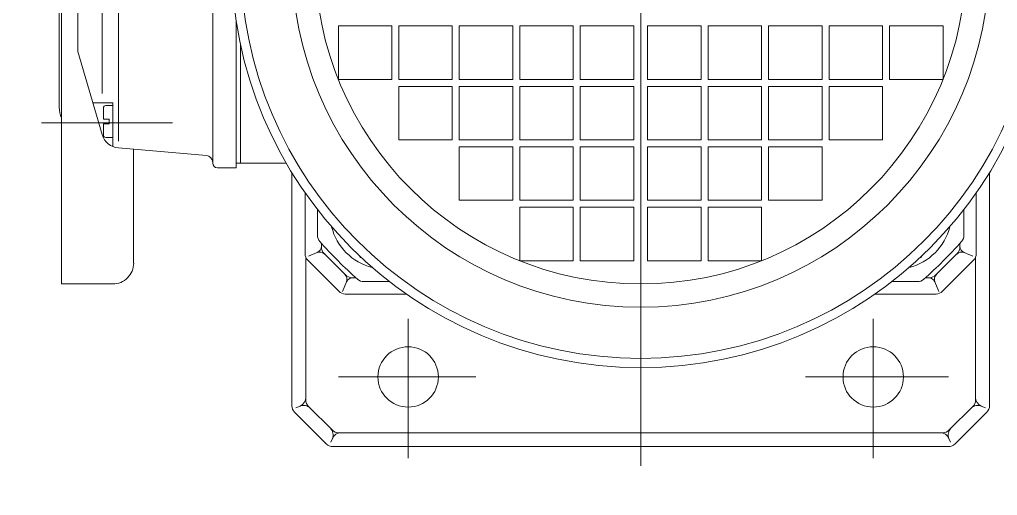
# Model space of a CAD drawing. Header units: millimetres. Extents: x 226317 to 226469, y 8188100 to 8188260.
# Drawn here: x 226393.7714 to 226393.9817, y 8188236.2933 to 8188236.3957 of the extents above; entities that cross this region are included whole.
import ezdxf

# ---------------------------------------------------------------- set-up
doc = ezdxf.new("R2010")
doc.units = ezdxf.units.MM
doc.linetypes.add('IMPORT-RAYABARRA', pattern=[0.8499999999999998, 0.2999999999999999, -0.2999999999999999, 0, -0.25])
doc.layers.add('0-BLOCK-SANIT', color=8, linetype='Continuous', lineweight=25)
doc.layers.add('MQ.TUBERÍA PVC 20mmø', color=3, linetype='IMPORT-RAYABARRA')

# ---------------------------------------------------------------- blocks, each defined once
blk = doc.blocks.new('ASDA')
at = {"layer": '0-BLOCK-SANIT', "color": 8, "lineweight": 0}
for p, q in [((-1.772102834132966, -4.433685256168246, -9.698933451613519e-07), (-1.772102834132966, -4.21638117916882, -9.698933451613519e-07)), ((-1.772102834132966, -4.433685256168246, -9.698933451613519e-07), (-1.772102834132966, -4.21638117916882, -9.698933451613519e-07)), ((-1.896604299021419, -4.25458506681025, -9.698933451613519e-07), (-1.896604299021419, -4.394584883004427, -9.698933451613519e-07)), ((-1.896604299021419, -4.25458506681025, -9.698933451613519e-07), (-1.896604299021419, -4.394584883004427, -9.698933451613519e-07)), ((-1.86410283431178, -4.2807099763304, -9.698933451613519e-07), (-1.86410283431178, -4.368460219353437, -9.698933451613519e-07)), ((-1.86410283431178, -4.2807099763304, -9.698933451613519e-07), (-1.86410283431178, -4.368460219353437, -9.698933451613519e-07)), ((-1.884378468093928, -4.285600386559963, -9.698933451613519e-07), (-1.884378468093928, -4.36387992836535, -9.698933451613519e-07)), ((-1.884378468093928, -4.285600386559963, -9.698933451613519e-07), (-1.884378468093928, -4.36387992836535, -9.698933451613519e-07)), ((-1.897104298172053, -4.292584700509906, -9.698933451613519e-07), (-1.897104298172053, -4.356585251167417, -9.698933451613519e-07)), ((-1.897104298172053, -4.292584700509906, -9.698933451613519e-07), (-1.897104298172053, -4.356585251167417, -9.698933451613519e-07)), ((-1.887870897946414, -4.295088637620211, -9.698933451613519e-07), (-1.887870897946414, -4.353573501110077, -9.698933451613519e-07)), ((-1.887870897946414, -4.295088637620211, -9.698933451613519e-07), (-1.887870897946414, -4.353573501110077, -9.698933451613519e-07)), ((-1.893102833477315, -4.304585006088018, -9.698933451613519e-07), (-1.893102833477315, -4.344584945589304, -9.698933451613519e-07)), ((-1.893102833477315, -4.304585006088018, -9.698933451613519e-07), (-1.893102833477315, -4.344584945589304, -9.698933451613519e-07)), ((-1.859102833492216, -4.33781373500824, -9.698933451613519e-07), (-1.859102833492216, -4.369584944099188, -9.698933451613519e-07)), ((-1.859102833492216, -4.33781373500824, -9.698933451613519e-07), (-1.859102833492216, -4.369584944099188, -9.698933451613519e-07)), ((-1.83710283174878, -4.339084975421429, -9.698933451613519e-07), (-1.83710283174878, -4.350584976375103, -9.698933451613519e-07)), ((-1.83710283174878, -4.339084975421429, -9.698933451613519e-07), (-1.825602834520396, -4.339084975421429, -9.698933451613519e-07)), ((-1.83710283174878, -4.339084975421429, -9.698933451613519e-07), (-1.825602834520396, -4.339084975421429, -9.698933451613519e-07)), ((-1.83710283174878, -4.339084975421429, -9.698933451613519e-07), (-1.83710283174878, -4.350584976375103, -9.698933451613519e-07)), ((-1.825602834520396, -4.339084975421429, -9.698933451613519e-07), (-1.825602834520396, -4.350584976375103, -9.698933451613519e-07)), ((-1.825602834520396, -4.339084975421429, -9.698933451613519e-07), (-1.825602834520396, -4.350584976375103, -9.698933451613519e-07)), ((-1.824102833343204, -4.339084975421429, -9.698933451613519e-07), (-1.824102833343204, -4.350584976375103, -9.698933451613519e-07)), ((-1.824102833343204, -4.339084975421429, -9.698933451613519e-07), (-1.812602834252175, -4.339084975421429, -9.698933451613519e-07)), ((-1.824102833343204, -4.339084975421429, -9.698933451613519e-07), (-1.824102833343204, -4.350584976375103, -9.698933451613519e-07)), ((-1.824102833343204, -4.339084975421429, -9.698933451613519e-07), (-1.812602834252175, -4.339084975421429, -9.698933451613519e-07)), ((-1.812602834252175, -4.339084975421429, -9.698933451613519e-07), (-1.812602834252175, -4.350584976375103, -9.698933451613519e-07)), ((-1.812602834252175, -4.339084975421429, -9.698933451613519e-07), (-1.812602834252175, -4.350584976375103, -9.698933451613519e-07)), ((-1.811102833074983, -4.339084975421429, -9.698933451613519e-07), (-1.799602833983954, -4.339084975421429, -9.698933451613519e-07)), ((-1.811102833074983, -4.339084975421429, -9.698933451613519e-07), (-1.811102833074983, -4.350584976375103, -9.698933451613519e-07)), ((-1.811102833074983, -4.339084975421429, -9.698933451613519e-07), (-1.811102833074983, -4.350584976375103, -9.698933451613519e-07)), ((-1.811102833074983, -4.339084975421429, -9.698933451613519e-07), (-1.799602833983954, -4.339084975421429, -9.698933451613519e-07)), ((-1.799602833983954, -4.339084975421429, -9.698933451613519e-07), (-1.799602833983954, -4.350584976375103, -9.698933451613519e-07)), ((-1.799602833983954, -4.339084975421429, -9.698933451613519e-07), (-1.799602833983954, -4.350584976375103, -9.698933451613519e-07)), ((-1.798102834669407, -4.339084975421429, -9.698933451613519e-07), (-1.786602833715733, -4.339084975421429, -9.698933451613519e-07)), ((-1.798102834669407, -4.339084975421429, -9.698933451613519e-07), (-1.798102834669407, -4.350584976375103, -9.698933451613519e-07)), ((-1.798102834669407, -4.339084975421429, -9.698933451613519e-07), (-1.798102834669407, -4.350584976375103, -9.698933451613519e-07)), ((-1.798102834669407, -4.339084975421429, -9.698933451613519e-07), (-1.786602833715733, -4.339084975421429, -9.698933451613519e-07)), ((-1.786602833715733, -4.339084975421429, -9.698933451613519e-07), (-1.786602833715733, -4.350584976375103, -9.698933451613519e-07)), ((-1.786602833715733, -4.339084975421429, -9.698933451613519e-07), (-1.786602833715733, -4.350584976375103, -9.698933451613519e-07)), ((-1.785102834401187, -4.339084975421429, -9.698933451613519e-07), (-1.785102834401187, -4.350584976375103, -9.698933451613519e-07)), ((-1.785102834401187, -4.339084975421429, -9.698933451613519e-07), (-1.773602833447512, -4.339084975421429, -9.698933451613519e-07)), ((-1.785102834401187, -4.339084975421429, -9.698933451613519e-07), (-1.773602833447512, -4.339084975421429, -9.698933451613519e-07)), ((-1.785102834401187, -4.339084975421429, -9.698933451613519e-07), (-1.785102834401187, -4.350584976375103, -9.698933451613519e-07)), ((-1.773602833447512, -4.339084975421429, -9.698933451613519e-07), (-1.773602833447512, -4.350584976375103, -9.698933451613519e-07)), ((-1.773602833447512, -4.339084975421429, -9.698933451613519e-07), (-1.773602833447512, -4.350584976375103, -9.698933451613519e-07)), ((-1.770602832955774, -4.350584976375103, -9.698933451613519e-07), (-1.770602832955774, -4.339084975421429, -9.698933451613519e-07)), ((-1.770602832955774, -4.339084975421429, -9.698933451613519e-07), (-1.759102833864745, -4.339084975421429, -9.698933451613519e-07)), ((-1.770602832955774, -4.350584976375103, -9.698933451613519e-07), (-1.770602832955774, -4.339084975421429, -9.698933451613519e-07)), ((-1.770602832955774, -4.339084975421429, -9.698933451613519e-07), (-1.759102833864745, -4.339084975421429, -9.698933451613519e-07)), ((-1.759102833864745, -4.350584976375103, -9.698933451613519e-07), (-1.759102833864745, -4.339084975421429, -9.698933451613519e-07)), ((-1.759102833864745, -4.350584976375103, -9.698933451613519e-07), (-1.759102833864745, -4.339084975421429, -9.698933451613519e-07)), ((-1.757602834550198, -4.339084975421429, -9.698933451613519e-07), (-1.746102835459169, -4.339084975421429, -9.698933451613519e-07)), ((-1.757602834550198, -4.350584976375103, -9.698933451613519e-07), (-1.757602834550198, -4.339084975421429, -9.698933451613519e-07)), ((-1.757602834550198, -4.350584976375103, -9.698933451613519e-07), (-1.757602834550198, -4.339084975421429, -9.698933451613519e-07)), ((-1.757602834550198, -4.339084975421429, -9.698933451613519e-07), (-1.746102835459169, -4.339084975421429, -9.698933451613519e-07)), ((-1.746102835459169, -4.350584976375103, -9.698933451613519e-07), (-1.746102835459169, -4.339084975421429, -9.698933451613519e-07)), ((-1.746102835459169, -4.350584976375103, -9.698933451613519e-07), (-1.746102835459169, -4.339084975421429, -9.698933451613519e-07)), ((-1.744602834281977, -4.339084975421429, -9.698933451613519e-07), (-1.733102833328303, -4.339084975421429, -9.698933451613519e-07)), ((-1.744602834281977, -4.350584976375103, -9.698933451613519e-07), (-1.744602834281977, -4.339084975421429, -9.698933451613519e-07)), ((-1.744602834281977, -4.350584976375103, -9.698933451613519e-07), (-1.744602834281977, -4.339084975421429, -9.698933451613519e-07)), ((-1.744602834281977, -4.339084975421429, -9.698933451613519e-07), (-1.733102833328303, -4.339084975421429, -9.698933451613519e-07)), ((-1.733102833328303, -4.350584976375103, -9.698933451613519e-07), (-1.733102833328303, -4.339084975421429, -9.698933451613519e-07)), ((-1.733102833328303, -4.350584976375103, -9.698933451613519e-07), (-1.733102833328303, -4.339084975421429, -9.698933451613519e-07)), ((-1.731602834013756, -4.339084975421429, -9.698933451613519e-07), (-1.720102833060082, -4.339084975421429, -9.698933451613519e-07)), ((-1.731602834013756, -4.350584976375103, -9.698933451613519e-07), (-1.731602834013756, -4.339084975421429, -9.698933451613519e-07)), ((-1.731602834013756, -4.350584976375103, -9.698933451613519e-07), (-1.731602834013756, -4.339084975421429, -9.698933451613519e-07)), ((-1.731602834013756, -4.339084975421429, -9.698933451613519e-07), (-1.720102833060082, -4.339084975421429, -9.698933451613519e-07)), ((-1.720102833060082, -4.350584976375103, -9.698933451613519e-07), (-1.720102833060082, -4.339084975421429, -9.698933451613519e-07)), ((-1.720102833060082, -4.350584976375103, -9.698933451613519e-07), (-1.720102833060082, -4.339084975421429, -9.698933451613519e-07)), ((-1.718602833745535, -4.339084975421429, -9.698933451613519e-07), (-1.707102834654506, -4.339084975421429, -9.698933451613519e-07)), ((-1.718602833745535, -4.350584976375103, -9.698933451613519e-07), (-1.718602833745535, -4.339084975421429, -9.698933451613519e-07)), ((-1.718602833745535, -4.350584976375103, -9.698933451613519e-07), (-1.718602833745535, -4.339084975421429, -9.698933451613519e-07)), ((-1.718602833745535, -4.339084975421429, -9.698933451613519e-07), (-1.707102834654506, -4.339084975421429, -9.698933451613519e-07)), ((-1.707102834654506, -4.350584976375103, -9.698933451613519e-07), (-1.707102834654506, -4.339084975421429, -9.698933451613519e-07)), ((-1.707102834654506, -4.350584976375103, -9.698933451613519e-07), (-1.707102834654506, -4.339084975421429, -9.698933451613519e-07)), ((-1.858102833328303, -4.343239456415176, -9.698933451613519e-07), (-1.858102833328303, -4.368584943935275, -9.698933451613519e-07)), ((-1.858102833328303, -4.343239456415176, -9.698933451613519e-07), (-1.858102833328303, -4.368584943935275, -9.698933451613519e-07)), ((-1.893102943373378, -4.344585141167045, -9.698933451613519e-07), (-1.887871069309767, -4.362460719421506, -9.698933451613519e-07)), ((-1.893102943373378, -4.344585141167045, -9.698933451613519e-07), (-1.887871069309767, -4.362460719421506, -9.698933451613519e-07)), ((-1.83710283174878, -4.350584976375103, -9.698933451613519e-07), (-1.825602834520396, -4.350584976375103, -9.698933451613519e-07)), ((-1.83710283174878, -4.350584976375103, -9.698933451613519e-07), (-1.825602834520396, -4.350584976375103, -9.698933451613519e-07)), ((-1.824102833343204, -4.350584976375103, -9.698933451613519e-07), (-1.812602834252175, -4.350584976375103, -9.698933451613519e-07)), ((-1.824102833343204, -4.350584976375103, -9.698933451613519e-07), (-1.812602834252175, -4.350584976375103, -9.698933451613519e-07)), ((-1.811102833074983, -4.350584976375103, -9.698933451613519e-07), (-1.799602833983954, -4.350584976375103, -9.698933451613519e-07)), ((-1.811102833074983, -4.350584976375103, -9.698933451613519e-07), (-1.799602833983954, -4.350584976375103, -9.698933451613519e-07)), ((-1.798102834669407, -4.350584976375103, -9.698933451613519e-07), (-1.786602833715733, -4.350584976375103, -9.698933451613519e-07)), ((-1.798102834669407, -4.350584976375103, -9.698933451613519e-07), (-1.786602833715733, -4.350584976375103, -9.698933451613519e-07)), ((-1.785102834401187, -4.350584976375103, -9.698933451613519e-07), (-1.773602833447512, -4.350584976375103, -9.698933451613519e-07)), ((-1.785102834401187, -4.350584976375103, -9.698933451613519e-07), (-1.773602833447512, -4.350584976375103, -9.698933451613519e-07)), ((-1.770602832955774, -4.350584976375103, -9.698933451613519e-07), (-1.759102833864745, -4.350584976375103, -9.698933451613519e-07)), ((-1.770602832955774, -4.350584976375103, -9.698933451613519e-07), (-1.759102833864745, -4.350584976375103, -9.698933451613519e-07)), ((-1.757602834550198, -4.350584976375103, -9.698933451613519e-07), (-1.746102835459169, -4.350584976375103, -9.698933451613519e-07)), ((-1.757602834550198, -4.350584976375103, -9.698933451613519e-07), (-1.746102835459169, -4.350584976375103, -9.698933451613519e-07)), ((-1.744602834281977, -4.350584976375103, -9.698933451613519e-07), (-1.733102833328303, -4.350584976375103, -9.698933451613519e-07)), ((-1.744602834281977, -4.350584976375103, -9.698933451613519e-07), (-1.733102833328303, -4.350584976375103, -9.698933451613519e-07)), ((-1.731602834013756, -4.350584976375103, -9.698933451613519e-07), (-1.720102833060082, -4.350584976375103, -9.698933451613519e-07)), ((-1.731602834013756, -4.350584976375103, -9.698933451613519e-07), (-1.720102833060082, -4.350584976375103, -9.698933451613519e-07)), ((-1.718602833745535, -4.350584976375103, -9.698933451613519e-07), (-1.707102834654506, -4.350584976375103, -9.698933451613519e-07)), ((-1.718602833745535, -4.350584976375103, -9.698933451613519e-07), (-1.707102834654506, -4.350584976375103, -9.698933451613519e-07)), ((-1.824102833343204, -4.35208497568965, -9.698933451613519e-07), (-1.812602834252175, -4.35208497568965, -9.698933451613519e-07)), ((-1.824102833343204, -4.35208497568965, -9.698933451613519e-07), (-1.824102833343204, -4.363584974780679, -9.698933451613519e-07)), ((-1.824102833343204, -4.35208497568965, -9.698933451613519e-07), (-1.812602834252175, -4.35208497568965, -9.698933451613519e-07)), ((-1.824102833343204, -4.35208497568965, -9.698933451613519e-07), (-1.824102833343204, -4.363584974780679, -9.698933451613519e-07)), ((-1.812602834252175, -4.35208497568965, -9.698933451613519e-07), (-1.812602834252175, -4.363584974780679, -9.698933451613519e-07)), ((-1.812602834252175, -4.35208497568965, -9.698933451613519e-07), (-1.812602834252175, -4.363584974780679, -9.698933451613519e-07)), ((-1.811102833074983, -4.35208497568965, -9.698933451613519e-07), (-1.799602833983954, -4.35208497568965, -9.698933451613519e-07)), ((-1.811102833074983, -4.35208497568965, -9.698933451613519e-07), (-1.811102833074983, -4.363584974780679, -9.698933451613519e-07)), ((-1.811102833074983, -4.35208497568965, -9.698933451613519e-07), (-1.811102833074983, -4.363584974780679, -9.698933451613519e-07)), ((-1.811102833074983, -4.35208497568965, -9.698933451613519e-07), (-1.799602833983954, -4.35208497568965, -9.698933451613519e-07)), ((-1.799602833983954, -4.35208497568965, -9.698933451613519e-07), (-1.799602833983954, -4.363584974780679, -9.698933451613519e-07)), ((-1.799602833983954, -4.35208497568965, -9.698933451613519e-07), (-1.799602833983954, -4.363584974780679, -9.698933451613519e-07)), ((-1.798102834669407, -4.35208497568965, -9.698933451613519e-07), (-1.786602833715733, -4.35208497568965, -9.698933451613519e-07)), ((-1.798102834669407, -4.35208497568965, -9.698933451613519e-07), (-1.798102834669407, -4.363584974780679, -9.698933451613519e-07)), ((-1.798102834669407, -4.35208497568965, -9.698933451613519e-07), (-1.798102834669407, -4.363584974780679, -9.698933451613519e-07)), ((-1.798102834669407, -4.35208497568965, -9.698933451613519e-07), (-1.786602833715733, -4.35208497568965, -9.698933451613519e-07)), ((-1.786602833715733, -4.35208497568965, -9.698933451613519e-07), (-1.786602833715733, -4.363584974780679, -9.698933451613519e-07)), ((-1.786602833715733, -4.35208497568965, -9.698933451613519e-07), (-1.786602833715733, -4.363584974780679, -9.698933451613519e-07)), ((-1.785102834401187, -4.35208497568965, -9.698933451613519e-07), (-1.785102834401187, -4.363584974780679, -9.698933451613519e-07)), ((-1.785102834401187, -4.35208497568965, -9.698933451613519e-07), (-1.773602833447512, -4.35208497568965, -9.698933451613519e-07)), ((-1.785102834401187, -4.35208497568965, -9.698933451613519e-07), (-1.773602833447512, -4.35208497568965, -9.698933451613519e-07)), ((-1.785102834401187, -4.35208497568965, -9.698933451613519e-07), (-1.785102834401187, -4.363584974780679, -9.698933451613519e-07)), ((-1.773602833447512, -4.35208497568965, -9.698933451613519e-07), (-1.773602833447512, -4.363584974780679, -9.698933451613519e-07)), ((-1.773602833447512, -4.35208497568965, -9.698933451613519e-07), (-1.773602833447512, -4.363584974780679, -9.698933451613519e-07)), ((-1.770602832955774, -4.35208497568965, -9.698933451613519e-07), (-1.759102833864745, -4.35208497568965, -9.698933451613519e-07)), ((-1.770602832955774, -4.363584974780679, -9.698933451613519e-07), (-1.770602832955774, -4.35208497568965, -9.698933451613519e-07)), ((-1.770602832955774, -4.363584974780679, -9.698933451613519e-07), (-1.770602832955774, -4.35208497568965, -9.698933451613519e-07)), ((-1.770602832955774, -4.35208497568965, -9.698933451613519e-07), (-1.759102833864745, -4.35208497568965, -9.698933451613519e-07)), ((-1.759102833864745, -4.363584974780679, -9.698933451613519e-07), (-1.759102833864745, -4.35208497568965, -9.698933451613519e-07)), ((-1.759102833864745, -4.363584974780679, -9.698933451613519e-07), (-1.759102833864745, -4.35208497568965, -9.698933451613519e-07)), ((-1.757602834550198, -4.35208497568965, -9.698933451613519e-07), (-1.746102835459169, -4.35208497568965, -9.698933451613519e-07)), ((-1.757602834550198, -4.363584974780679, -9.698933451613519e-07), (-1.757602834550198, -4.35208497568965, -9.698933451613519e-07)), ((-1.757602834550198, -4.363584974780679, -9.698933451613519e-07), (-1.757602834550198, -4.35208497568965, -9.698933451613519e-07)), ((-1.757602834550198, -4.35208497568965, -9.698933451613519e-07), (-1.746102835459169, -4.35208497568965, -9.698933451613519e-07)), ((-1.746102835459169, -4.363584974780679, -9.698933451613519e-07), (-1.746102835459169, -4.35208497568965, -9.698933451613519e-07)), ((-1.746102835459169, -4.363584974780679, -9.698933451613519e-07), (-1.746102835459169, -4.35208497568965, -9.698933451613519e-07)), ((-1.744602834281977, -4.35208497568965, -9.698933451613519e-07), (-1.733102833328303, -4.35208497568965, -9.698933451613519e-07)), ((-1.744602834281977, -4.363584974780679, -9.698933451613519e-07), (-1.744602834281977, -4.35208497568965, -9.698933451613519e-07)), ((-1.744602834281977, -4.363584974780679, -9.698933451613519e-07), (-1.744602834281977, -4.35208497568965, -9.698933451613519e-07)), ((-1.744602834281977, -4.35208497568965, -9.698933451613519e-07), (-1.733102833328303, -4.35208497568965, -9.698933451613519e-07)), ((-1.733102833328303, -4.363584974780679, -9.698933451613519e-07), (-1.733102833328303, -4.35208497568965, -9.698933451613519e-07)), ((-1.733102833328303, -4.363584974780679, -9.698933451613519e-07), (-1.733102833328303, -4.35208497568965, -9.698933451613519e-07)), ((-1.731602834013756, -4.35208497568965, -9.698933451613519e-07), (-1.720102833060082, -4.35208497568965, -9.698933451613519e-07)), ((-1.731602834013756, -4.363584974780679, -9.698933451613519e-07), (-1.731602834013756, -4.35208497568965, -9.698933451613519e-07)), ((-1.731602834013756, -4.363584974780679, -9.698933451613519e-07), (-1.731602834013756, -4.35208497568965, -9.698933451613519e-07)), ((-1.731602834013756, -4.35208497568965, -9.698933451613519e-07), (-1.720102833060082, -4.35208497568965, -9.698933451613519e-07)), ((-1.720102833060082, -4.363584974780679, -9.698933451613519e-07), (-1.720102833060082, -4.35208497568965, -9.698933451613519e-07)), ((-1.720102833060082, -4.363584974780679, -9.698933451613519e-07), (-1.720102833060082, -4.35208497568965, -9.698933451613519e-07)), ((-1.88986479624873, -4.35564836114645, -9.698933451613519e-07), (-1.885602833179291, -4.35564836114645, -9.698933451613519e-07)), ((-1.88986479624873, -4.35564836114645, -9.698933451613519e-07), (-1.885602833179291, -4.35564836114645, -9.698933451613519e-07)), ((-1.885602833179291, -4.35564836114645, -9.698933451613519e-07), (-1.885602833179291, -4.365015609189868, -9.698933451613519e-07)), ((-1.885602833179291, -4.35564836114645, -9.698933451613519e-07), (-1.885602833179291, -4.365015609189868, -9.698933451613519e-07)), ((-1.887611133453902, -4.359148360788822, -9.698933451613519e-07), (-1.887611133453902, -4.356718366965652, -9.698933451613519e-07)), ((-1.887611133453902, -4.359148360788822, -9.698933451613519e-07), (-1.887611133453902, -4.356718366965652, -9.698933451613519e-07)), ((-1.887111134303268, -4.356218367815018, -9.698933451613519e-07), (-1.885602833179291, -4.356218367815018, -9.698933451613519e-07)), ((-1.887111134303268, -4.356218367815018, -9.698933451613519e-07), (-1.885602833179291, -4.356218367815018, -9.698933451613519e-07)), ((-1.872736622986849, -4.359942367300391, -9.698933451613519e-07), (-1.900944387016352, -4.359942367300391, -9.698933451613519e-07)), ((-1.872736622986849, -4.359942367300391, -9.698933451613519e-07), (-1.900944387016352, -4.359942367300391, -9.698933451613519e-07)), ((-1.886341113073286, -4.359148360788822, -9.698933451613519e-07), (-1.887611133453902, -4.359148360788822, -9.698933451613519e-07)), ((-1.886341113073286, -4.359148360788822, -9.698933451613519e-07), (-1.887611133453902, -4.359148360788822, -9.698933451613519e-07)), ((-1.887611133453902, -4.36257835291326, -9.698933451613519e-07), (-1.887611133453902, -4.360148360952735, -9.698933451613519e-07)), ((-1.887611133453902, -4.360148360952735, -9.698933451613519e-07), (-1.886341113073286, -4.360148360952735, -9.698933451613519e-07)), ((-1.887611133453902, -4.36257835291326, -9.698933451613519e-07), (-1.887611133453902, -4.360148360952735, -9.698933451613519e-07)), ((-1.887611133453902, -4.360148360952735, -9.698933451613519e-07), (-1.886341113073286, -4.360148360952735, -9.698933451613519e-07)), ((-1.886341113073286, -4.360148360952735, -9.698933451613519e-07), (-1.886341113073286, -4.359148360788822, -9.698933451613519e-07)), ((-1.886341113073286, -4.360148360952735, -9.698933451613519e-07), (-1.886341113073286, -4.359148360788822, -9.698933451613519e-07)), ((-1.885602833179291, -4.363078353926539, -9.698933451613519e-07), (-1.887111134303268, -4.363078353926539, -9.698933451613519e-07)), ((-1.885602833179291, -4.363078353926539, -9.698933451613519e-07), (-1.887111134303268, -4.363078353926539, -9.698933451613519e-07)), ((-1.824102833343204, -4.363584974780679, -9.698933451613519e-07), (-1.812602834252175, -4.363584974780679, -9.698933451613519e-07)), ((-1.824102833343204, -4.363584974780679, -9.698933451613519e-07), (-1.812602834252175, -4.363584974780679, -9.698933451613519e-07)), ((-1.811102833074983, -4.363584974780679, -9.698933451613519e-07), (-1.799602833983954, -4.363584974780679, -9.698933451613519e-07)), ((-1.811102833074983, -4.363584974780679, -9.698933451613519e-07), (-1.799602833983954, -4.363584974780679, -9.698933451613519e-07)), ((-1.798102834669407, -4.363584974780679, -9.698933451613519e-07), (-1.786602833715733, -4.363584974780679, -9.698933451613519e-07)), ((-1.798102834669407, -4.363584974780679, -9.698933451613519e-07), (-1.786602833715733, -4.363584974780679, -9.698933451613519e-07)), ((-1.785102834401187, -4.363584974780679, -9.698933451613519e-07), (-1.773602833447512, -4.363584974780679, -9.698933451613519e-07)), ((-1.785102834401187, -4.363584974780679, -9.698933451613519e-07), (-1.773602833447512, -4.363584974780679, -9.698933451613519e-07)), ((-1.770602832955774, -4.363584974780679, -9.698933451613519e-07), (-1.759102833864745, -4.363584974780679, -9.698933451613519e-07)), ((-1.770602832955774, -4.363584974780679, -9.698933451613519e-07), (-1.759102833864745, -4.363584974780679, -9.698933451613519e-07)), ((-1.757602834550198, -4.363584974780679, -9.698933451613519e-07), (-1.746102835459169, -4.363584974780679, -9.698933451613519e-07)), ((-1.757602834550198, -4.363584974780679, -9.698933451613519e-07), (-1.746102835459169, -4.363584974780679, -9.698933451613519e-07)), ((-1.744602834281977, -4.363584974780679, -9.698933451613519e-07), (-1.733102833328303, -4.363584974780679, -9.698933451613519e-07)), ((-1.744602834281977, -4.363584974780679, -9.698933451613519e-07), (-1.733102833328303, -4.363584974780679, -9.698933451613519e-07)), ((-1.731602834013756, -4.363584974780679, -9.698933451613519e-07), (-1.720102833060082, -4.363584974780679, -9.698933451613519e-07)), ((-1.731602834013756, -4.363584974780679, -9.698933451613519e-07), (-1.720102833060082, -4.363584974780679, -9.698933451613519e-07)), ((-1.88437849044567, -4.365321913734078, -9.698933451613519e-07), (-1.865473024023231, -4.366965867578983, -9.698933451613519e-07)), ((-1.88437849044567, -4.365321913734078, -9.698933451613519e-07), (-1.865473024023231, -4.366965867578983, -9.698933451613519e-07)), ((-1.881104299274739, -4.365606613457203, -9.698933451613519e-07), (-1.881104299274739, -4.390085067600012, -9.698933451613519e-07)), ((-1.881104299274739, -4.365606613457203, -9.698933451613519e-07), (-1.881104299274739, -4.390085067600012, -9.698933451613519e-07)), ((-1.811102833074983, -4.36508497595787, -9.698933451613519e-07), (-1.799602833983954, -4.36508497595787, -9.698933451613519e-07)), ((-1.811102833074983, -4.36508497595787, -9.698933451613519e-07), (-1.811102833074983, -4.3765849750489, -9.698933451613519e-07)), ((-1.811102833074983, -4.36508497595787, -9.698933451613519e-07), (-1.799602833983954, -4.36508497595787, -9.698933451613519e-07)), ((-1.811102833074983, -4.36508497595787, -9.698933451613519e-07), (-1.811102833074983, -4.3765849750489, -9.698933451613519e-07)), ((-1.799602833983954, -4.36508497595787, -9.698933451613519e-07), (-1.799602833983954, -4.3765849750489, -9.698933451613519e-07)), ((-1.799602833983954, -4.36508497595787, -9.698933451613519e-07), (-1.799602833983954, -4.3765849750489, -9.698933451613519e-07)), ((-1.798102834669407, -4.36508497595787, -9.698933451613519e-07), (-1.786602833715733, -4.36508497595787, -9.698933451613519e-07)), ((-1.798102834669407, -4.36508497595787, -9.698933451613519e-07), (-1.798102834669407, -4.3765849750489, -9.698933451613519e-07)), ((-1.798102834669407, -4.36508497595787, -9.698933451613519e-07), (-1.798102834669407, -4.3765849750489, -9.698933451613519e-07)), ((-1.798102834669407, -4.36508497595787, -9.698933451613519e-07), (-1.786602833715733, -4.36508497595787, -9.698933451613519e-07)), ((-1.786602833715733, -4.36508497595787, -9.698933451613519e-07), (-1.786602833715733, -4.3765849750489, -9.698933451613519e-07)), ((-1.786602833715733, -4.36508497595787, -9.698933451613519e-07), (-1.786602833715733, -4.3765849750489, -9.698933451613519e-07)), ((-1.785102834401187, -4.36508497595787, -9.698933451613519e-07), (-1.785102834401187, -4.3765849750489, -9.698933451613519e-07)), ((-1.785102834401187, -4.36508497595787, -9.698933451613519e-07), (-1.773602833447512, -4.36508497595787, -9.698933451613519e-07)), ((-1.785102834401187, -4.36508497595787, -9.698933451613519e-07), (-1.773602833447512, -4.36508497595787, -9.698933451613519e-07)), ((-1.785102834401187, -4.36508497595787, -9.698933451613519e-07), (-1.785102834401187, -4.3765849750489, -9.698933451613519e-07)), ((-1.773602833447512, -4.36508497595787, -9.698933451613519e-07), (-1.773602833447512, -4.3765849750489, -9.698933451613519e-07)), ((-1.773602833447512, -4.36508497595787, -9.698933451613519e-07), (-1.773602833447512, -4.3765849750489, -9.698933451613519e-07)), ((-1.770602832955774, -4.36508497595787, -9.698933451613519e-07), (-1.759102833864745, -4.36508497595787, -9.698933451613519e-07)), ((-1.770602832955774, -4.3765849750489, -9.698933451613519e-07), (-1.770602832955774, -4.36508497595787, -9.698933451613519e-07)), ((-1.770602832955774, -4.3765849750489, -9.698933451613519e-07), (-1.770602832955774, -4.36508497595787, -9.698933451613519e-07)), ((-1.770602832955774, -4.36508497595787, -9.698933451613519e-07), (-1.759102833864745, -4.36508497595787, -9.698933451613519e-07)), ((-1.759102833864745, -4.3765849750489, -9.698933451613519e-07), (-1.759102833864745, -4.36508497595787, -9.698933451613519e-07)), ((-1.759102833864745, -4.3765849750489, -9.698933451613519e-07), (-1.759102833864745, -4.36508497595787, -9.698933451613519e-07)), ((-1.757602834550198, -4.36508497595787, -9.698933451613519e-07), (-1.746102835459169, -4.36508497595787, -9.698933451613519e-07)), ((-1.757602834550198, -4.3765849750489, -9.698933451613519e-07), (-1.757602834550198, -4.36508497595787, -9.698933451613519e-07)), ((-1.757602834550198, -4.3765849750489, -9.698933451613519e-07), (-1.757602834550198, -4.36508497595787, -9.698933451613519e-07)), ((-1.757602834550198, -4.36508497595787, -9.698933451613519e-07), (-1.746102835459169, -4.36508497595787, -9.698933451613519e-07)), ((-1.746102835459169, -4.3765849750489, -9.698933451613519e-07), (-1.746102835459169, -4.36508497595787, -9.698933451613519e-07)), ((-1.746102835459169, -4.3765849750489, -9.698933451613519e-07), (-1.746102835459169, -4.36508497595787, -9.698933451613519e-07)), ((-1.744602834281977, -4.36508497595787, -9.698933451613519e-07), (-1.733102833328303, -4.36508497595787, -9.698933451613519e-07)), ((-1.744602834281977, -4.3765849750489, -9.698933451613519e-07), (-1.744602834281977, -4.36508497595787, -9.698933451613519e-07)), ((-1.744602834281977, -4.3765849750489, -9.698933451613519e-07), (-1.744602834281977, -4.36508497595787, -9.698933451613519e-07)), ((-1.744602834281977, -4.36508497595787, -9.698933451613519e-07), (-1.733102833328303, -4.36508497595787, -9.698933451613519e-07)), ((-1.733102833328303, -4.3765849750489, -9.698933451613519e-07), (-1.733102833328303, -4.36508497595787, -9.698933451613519e-07)), ((-1.733102833328303, -4.3765849750489, -9.698933451613519e-07), (-1.733102833328303, -4.36508497595787, -9.698933451613519e-07)), ((-1.86410283431178, -4.368460219353437, -9.698933451613519e-07), (-1.86410283431178, -4.368584975600243, -9.698933451613519e-07)), ((-1.86410283431178, -4.368460219353437, -9.698933451613519e-07), (-1.86410283431178, -4.368584975600243, -9.698933451613519e-07)), ((-1.848313038644847, -4.368584943935275, -9.698933451613519e-07), (-1.859102833492216, -4.368584943935275, -9.698933451613519e-07)), ((-1.848313038644847, -4.368584943935275, -9.698933451613519e-07), (-1.859102833492216, -4.368584943935275, -9.698933451613519e-07)), ((-1.859102833492216, -4.369584944099188, -9.698933451613519e-07), (-1.863102834147867, -4.369584944099188, -9.698933451613519e-07)), ((-1.859102833492216, -4.369584944099188, -9.698933451613519e-07), (-1.863102834147867, -4.369584944099188, -9.698933451613519e-07)), ((-1.847102833387908, -4.370617568492889, -9.698933451613519e-07), (-1.847102833387908, -4.420800566673279, -9.698933451613519e-07)), ((-1.847102833387908, -4.370617568492889, -9.698933451613519e-07), (-1.847102833387908, -4.420800566673279, -9.698933451613519e-07)), ((-1.697104298917111, -4.420787628740072, -9.698933451613519e-07), (-1.697104298917111, -4.370619980618358, -9.698933451613519e-07)), ((-1.697104298917111, -4.420787628740072, -9.698933451613519e-07), (-1.697104298917111, -4.370619980618358, -9.698933451613519e-07)), ((-1.84426616266137, -4.388083724305034, -9.698933451613519e-07), (-1.84426616266137, -4.37494819611311, -9.698933451613519e-07)), ((-1.84426616266137, -4.388083724305034, -9.698933451613519e-07), (-1.84426616266137, -4.37494819611311, -9.698933451613519e-07)), ((-1.699939501879271, -4.37494819611311, -9.698933451613519e-07), (-1.699939501879271, -4.388083754107356, -9.698933451613519e-07)), ((-1.699939501879271, -4.37494819611311, -9.698933451613519e-07), (-1.699939501879271, -4.388083754107356, -9.698933451613519e-07)), ((-1.811102833074983, -4.3765849750489, -9.698933451613519e-07), (-1.799602833983954, -4.3765849750489, -9.698933451613519e-07)), ((-1.811102833074983, -4.3765849750489, -9.698933451613519e-07), (-1.799602833983954, -4.3765849750489, -9.698933451613519e-07)), ((-1.798102834669407, -4.3765849750489, -9.698933451613519e-07), (-1.786602833715733, -4.3765849750489, -9.698933451613519e-07)), ((-1.798102834669407, -4.3765849750489, -9.698933451613519e-07), (-1.786602833715733, -4.3765849750489, -9.698933451613519e-07)), ((-1.785102834401187, -4.3765849750489, -9.698933451613519e-07), (-1.773602833447512, -4.3765849750489, -9.698933451613519e-07)), ((-1.785102834401187, -4.3765849750489, -9.698933451613519e-07), (-1.773602833447512, -4.3765849750489, -9.698933451613519e-07)), ((-1.770602832955774, -4.3765849750489, -9.698933451613519e-07), (-1.759102833864745, -4.3765849750489, -9.698933451613519e-07)), ((-1.770602832955774, -4.3765849750489, -9.698933451613519e-07), (-1.759102833864745, -4.3765849750489, -9.698933451613519e-07)), ((-1.757602834550198, -4.3765849750489, -9.698933451613519e-07), (-1.746102835459169, -4.3765849750489, -9.698933451613519e-07)), ((-1.757602834550198, -4.3765849750489, -9.698933451613519e-07), (-1.746102835459169, -4.3765849750489, -9.698933451613519e-07)), ((-1.744602834281977, -4.3765849750489, -9.698933451613519e-07), (-1.733102833328303, -4.3765849750489, -9.698933451613519e-07)), ((-1.744602834281977, -4.3765849750489, -9.698933451613519e-07), (-1.733102833328303, -4.3765849750489, -9.698933451613519e-07)), ((-1.841600883228239, -4.378566633909941, -9.698933451613519e-07), (-1.841600883228239, -4.384113937616348, -9.698933451613519e-07)), ((-1.841600883228239, -4.378566633909941, -9.698933451613519e-07), (-1.841600883228239, -4.384113937616348, -9.698933451613519e-07)), ((-1.798102834669407, -4.378084976226091, -9.698933451613519e-07), (-1.786602833715733, -4.378084976226091, -9.698933451613519e-07)), ((-1.798102834669407, -4.378084976226091, -9.698933451613519e-07), (-1.798102834669407, -4.389584975317121, -9.698933451613519e-07)), ((-1.798102834669407, -4.378084976226091, -9.698933451613519e-07), (-1.786602833715733, -4.378084976226091, -9.698933451613519e-07)), ((-1.798102834669407, -4.378084976226091, -9.698933451613519e-07), (-1.798102834669407, -4.389584975317121, -9.698933451613519e-07)), ((-1.786602833715733, -4.378084976226091, -9.698933451613519e-07), (-1.786602833715733, -4.389584975317121, -9.698933451613519e-07)), ((-1.786602833715733, -4.378084976226091, -9.698933451613519e-07), (-1.786602833715733, -4.389584975317121, -9.698933451613519e-07)), ((-1.785102834401187, -4.378084976226091, -9.698933451613519e-07), (-1.785102834401187, -4.389584975317121, -9.698933451613519e-07)), ((-1.785102834401187, -4.378084976226091, -9.698933451613519e-07), (-1.773602833447512, -4.378084976226091, -9.698933451613519e-07)), ((-1.785102834401187, -4.378084976226091, -9.698933451613519e-07), (-1.773602833447512, -4.378084976226091, -9.698933451613519e-07)), ((-1.785102834401187, -4.378084976226091, -9.698933451613519e-07), (-1.785102834401187, -4.389584975317121, -9.698933451613519e-07)), ((-1.773602833447512, -4.378084976226091, -9.698933451613519e-07), (-1.773602833447512, -4.389584975317121, -9.698933451613519e-07)), ((-1.773602833447512, -4.378084976226091, -9.698933451613519e-07), (-1.773602833447512, -4.389584975317121, -9.698933451613519e-07)), ((-1.770602832955774, -4.378084976226091, -9.698933451613519e-07), (-1.759102833864745, -4.378084976226091, -9.698933451613519e-07)), ((-1.770602832955774, -4.389584975317121, -9.698933451613519e-07), (-1.770602832955774, -4.378084976226091, -9.698933451613519e-07)), ((-1.770602832955774, -4.378084976226091, -9.698933451613519e-07), (-1.759102833864745, -4.378084976226091, -9.698933451613519e-07)), ((-1.770602832955774, -4.389584975317121, -9.698933451613519e-07), (-1.770602832955774, -4.378084976226091, -9.698933451613519e-07)), ((-1.759102833864745, -4.389584975317121, -9.698933451613519e-07), (-1.759102833864745, -4.378084976226091, -9.698933451613519e-07)), ((-1.759102833864745, -4.389584975317121, -9.698933451613519e-07), (-1.759102833864745, -4.378084976226091, -9.698933451613519e-07)), ((-1.757602834550198, -4.378084976226091, -9.698933451613519e-07), (-1.746102835459169, -4.378084976226091, -9.698933451613519e-07)), ((-1.757602834550198, -4.389584975317121, -9.698933451613519e-07), (-1.757602834550198, -4.378084976226091, -9.698933451613519e-07)), ((-1.757602834550198, -4.389584975317121, -9.698933451613519e-07), (-1.757602834550198, -4.378084976226091, -9.698933451613519e-07)), ((-1.757602834550198, -4.378084976226091, -9.698933451613519e-07), (-1.746102835459169, -4.378084976226091, -9.698933451613519e-07)), ((-1.746102835459169, -4.389584975317121, -9.698933451613519e-07), (-1.746102835459169, -4.378084976226091, -9.698933451613519e-07)), ((-1.746102835459169, -4.389584975317121, -9.698933451613519e-07), (-1.746102835459169, -4.378084976226091, -9.698933451613519e-07)), ((-1.70260112680262, -4.384113937616348, -9.698933451613519e-07), (-1.70260112680262, -4.378561934456229, -9.698933451613519e-07)), ((-1.70260112680262, -4.384113937616348, -9.698933451613519e-07), (-1.70260112680262, -4.378561934456229, -9.698933451613519e-07)), ((-1.840752737072762, -4.385830031707883, -9.698933451613519e-07), (-1.840752737072762, -4.386628311127424, -9.698933451613519e-07)), ((-1.840752737072762, -4.385830031707883, -9.698933451613519e-07), (-1.840752737072762, -4.386628311127424, -9.698933451613519e-07)), ((-1.703452929330524, -4.385833846405149, -9.698933451613519e-07), (-1.703452929330524, -4.386628311127424, -9.698933451613519e-07)), ((-1.703452929330524, -4.385833846405149, -9.698933451613519e-07), (-1.703452929330524, -4.386628311127424, -9.698933451613519e-07)), ((-1.844102832896169, -4.389075424522161, -9.698933451613519e-07), (-1.844102832896169, -4.41951379366219, -9.698933451613519e-07)), ((-1.844102832896169, -4.389075424522161, -9.698933451613519e-07), (-1.844102832896169, -4.41951379366219, -9.698933451613519e-07)), ((-1.843680139107164, -4.389497248455882, -9.698933451613519e-07), (-1.83701527811354, -4.396162109449506, -9.698933451613519e-07)), ((-1.843680139107164, -4.389497248455882, -9.698933451613519e-07), (-1.83701527811354, -4.396162109449506, -9.698933451613519e-07)), ((-1.843482749012765, -4.388587269932032, -9.698933451613519e-07), (-1.84167897462612, -4.387840120121837, -9.698933451613519e-07)), ((-1.843482749012765, -4.388587269932032, -9.698933451613519e-07), (-1.84167897462612, -4.387840120121837, -9.698933451613519e-07)), ((-1.840166702342685, -4.388041948899627, -9.698933451613519e-07), (-1.835560153645929, -4.392648501321673, -9.698933451613519e-07)), ((-1.840166702342685, -4.388041948899627, -9.698933451613519e-07), (-1.835560153645929, -4.392648501321673, -9.698933451613519e-07)), ((-1.832629579526838, -4.38846380636096, -9.698933451613519e-07), (-1.832385314104613, -4.388886881992221, -9.698933451613519e-07)), ((-1.832629579526838, -4.38846380636096, -9.698933451613519e-07), (-1.832385314104613, -4.388886881992221, -9.698933451613519e-07)), ((-1.832385306654032, -4.388886885717511, -9.698933451613519e-07), (-1.832179981691297, -4.388886885717511, -9.698933451613519e-07)), ((-1.832385306654032, -4.388886885717511, -9.698933451613519e-07), (-1.832179981691297, -4.388886885717511, -9.698933451613519e-07)), ((-1.798102834669407, -4.389584975317121, -9.698933451613519e-07), (-1.786602833715733, -4.389584975317121, -9.698933451613519e-07)), ((-1.798102834669407, -4.389584975317121, -9.698933451613519e-07), (-1.786602833715733, -4.389584975317121, -9.698933451613519e-07)), ((-1.785102834401187, -4.389584975317121, -9.698933451613519e-07), (-1.773602833447512, -4.389584975317121, -9.698933451613519e-07)), ((-1.785102834401187, -4.389584975317121, -9.698933451613519e-07), (-1.773602833447512, -4.389584975317121, -9.698933451613519e-07)), ((-1.770602832955774, -4.389584975317121, -9.698933451613519e-07), (-1.759102833864745, -4.389584975317121, -9.698933451613519e-07)), ((-1.770602832955774, -4.389584975317121, -9.698933451613519e-07), (-1.759102833864745, -4.389584975317121, -9.698933451613519e-07)), ((-1.757602834550198, -4.389584975317121, -9.698933451613519e-07), (-1.746102835459169, -4.389584975317121, -9.698933451613519e-07)), ((-1.757602834550198, -4.389584975317121, -9.698933451613519e-07), (-1.746102835459169, -4.389584975317121, -9.698933451613519e-07)), ((-1.712025440705474, -4.388886550441384, -9.698933451613519e-07), (-1.711816217226442, -4.388886550441384, -9.698933451613519e-07)), ((-1.712025440705474, -4.388886550441384, -9.698933451613519e-07), (-1.711816217226442, -4.388886550441384, -9.698933451613519e-07)), ((-1.711567893100437, -4.388456186279655, -9.698933451613519e-07), (-1.711816308496054, -4.388886451721191, -9.698933451613519e-07)), ((-1.711567893100437, -4.388456186279655, -9.698933451613519e-07), (-1.711816308496054, -4.388886451721191, -9.698933451613519e-07)), ((-1.708645708335098, -4.392649190500379, -9.698933451613519e-07), (-1.704039154050406, -4.388042638078332, -9.698933451613519e-07)), ((-1.708645708335098, -4.392649190500379, -9.698933451613519e-07), (-1.704039154050406, -4.388042638078332, -9.698933451613519e-07)), ((-1.707190323097166, -4.396162712946534, -9.698933451613519e-07), (-1.700525633466896, -4.389498025178909, -9.698933451613519e-07)), ((-1.707190323097166, -4.396162712946534, -9.698933451613519e-07), (-1.700525633466896, -4.389498025178909, -9.698933451613519e-07)), ((-1.702527438697871, -4.387840306386352, -9.698933451613519e-07), (-1.700723669899162, -4.388587456196547, -9.698933451613519e-07)), ((-1.702527438697871, -4.387840306386352, -9.698933451613519e-07), (-1.700723669899162, -4.388587456196547, -9.698933451613519e-07)), ((-1.700104299408849, -4.419513991102576, -9.698933451613519e-07), (-1.700104299408849, -4.388913039118052, -9.698933451613519e-07)), ((-1.700104299408849, -4.419513991102576, -9.698933451613519e-07), (-1.700104299408849, -4.388913039118052, -9.698933451613519e-07)), ((-1.833347953332122, -4.39323497004807, -9.698933451613519e-07), (-1.834146778506692, -4.39323497004807, -9.698933451613519e-07)), ((-1.833347953332122, -4.39323497004807, -9.698933451613519e-07), (-1.834146778506692, -4.39323497004807, -9.698933451613519e-07)), ((-1.710060107929166, -4.39323497004807, -9.698933451613519e-07), (-1.710854298842605, -4.39323497004807, -9.698933451613519e-07)), ((-1.710060107929166, -4.39323497004807, -9.698933451613519e-07), (-1.710854298842605, -4.39323497004807, -9.698933451613519e-07)), ((-1.885604300943669, -4.394584883004427, -9.698933451613519e-07), (-1.896604299021419, -4.394584883004427, -9.698933451613519e-07)), ((-1.885604300943669, -4.394584883004427, -9.698933451613519e-07), (-1.896604299021419, -4.394584883004427, -9.698933451613519e-07)), ((-1.836201305908617, -4.396197536960244, -9.698933451613519e-07), (-1.835357848030981, -4.394161272794008, -9.698933451613519e-07)), ((-1.836201305908617, -4.396197536960244, -9.698933451613519e-07), (-1.835357848030981, -4.394161272794008, -9.698933451613519e-07)), ((-1.831630663422402, -4.394084639847279, -9.698933451613519e-07), (-1.826082325947937, -4.394084639847279, -9.698933451613519e-07)), ((-1.831630663422402, -4.394084639847279, -9.698933451613519e-07), (-1.826082325947937, -4.394084639847279, -9.698933451613519e-07)), ((-1.718123346043285, -4.394084639847279, -9.698933451613519e-07), (-1.712571827170905, -4.394084639847279, -9.698933451613519e-07)), ((-1.718123346043285, -4.394084639847279, -9.698933451613519e-07), (-1.712571827170905, -4.394084639847279, -9.698933451613519e-07)), ((-1.708847473782953, -4.394160717725754, -9.698933451613519e-07), (-1.708003989828285, -4.396197037771344, -9.698933451613519e-07)), ((-1.708847473782953, -4.394160717725754, -9.698933451613519e-07), (-1.708003989828285, -4.396197037771344, -9.698933451613519e-07)), ((-1.822465870005544, -4.396748488768935, -9.698933451613519e-07), (-1.83560210413998, -4.396748488768935, -9.698933451613519e-07)), ((-1.822465870005544, -4.396748488768935, -9.698933451613519e-07), (-1.83560210413998, -4.396748488768935, -9.698933451613519e-07)), ((-1.708604542014655, -4.396748488768935, -9.698933451613519e-07), (-1.721739794535097, -4.396748488768935, -9.698933451613519e-07)), ((-1.708604542014655, -4.396748488768935, -9.698933451613519e-07), (-1.721739794535097, -4.396748488768935, -9.698933451613519e-07)), ((-1.822102833015379, -4.402111647650599, -9.698933451613519e-07), (-1.822102833015379, -4.432036377489567, -9.698933451613519e-07)), ((-1.822102833015379, -4.402111647650599, -9.698933451613519e-07), (-1.822102833015379, -4.432036377489567, -9.698933451613519e-07)), ((-1.722102833387908, -4.43203636072576, -9.698933451613519e-07), (-1.722102833387908, -4.402111632749438, -9.698933451613519e-07)), ((-1.722102833387908, -4.43203636072576, -9.698933451613519e-07), (-1.722102833387908, -4.402111632749438, -9.698933451613519e-07)), ((-1.807518362475093, -4.41458497568965, -9.698933451613519e-07), (-1.837034962547477, -4.41458497568965, -9.698933451613519e-07)), ((-1.807518362475093, -4.41458497568965, -9.698933451613519e-07), (-1.837034962547477, -4.41458497568965, -9.698933451613519e-07)), ((-1.705931202915963, -4.414584884420037, -9.698933451613519e-07), (-1.736688039673027, -4.414584884420037, -9.698933451613519e-07)), ((-1.705931202915963, -4.414584884420037, -9.698933451613519e-07), (-1.736688039673027, -4.414584884420037, -9.698933451613519e-07)), ((-1.846212027070578, -4.421215981245041, -9.698933451613519e-07), (-1.845336190832313, -4.420853193849325, -9.698933451613519e-07)), ((-1.846212027070578, -4.421215981245041, -9.698933451613519e-07), (-1.845336190832313, -4.420853193849325, -9.698933451613519e-07)), ((-1.843516056833323, -4.420926861464977, -9.698933451613519e-07), (-1.838444882479962, -4.425997905433178, -9.698933451613519e-07)), ((-1.843516056833323, -4.420926861464977, -9.698933451613519e-07), (-1.838444882479962, -4.425997905433178, -9.698933451613519e-07)), ((-1.705760970187839, -4.425998842343688, -9.698933451613519e-07), (-1.700690138561185, -4.420928144827485, -9.698933451613519e-07)), ((-1.705760970187839, -4.425998842343688, -9.698933451613519e-07), (-1.700690138561185, -4.420928144827485, -9.698933451613519e-07)), ((-1.698869212938007, -4.420853583142161, -9.698933451613519e-07), (-1.697993386012968, -4.421216370537877, -9.698933451613519e-07)), ((-1.698869212938007, -4.420853583142161, -9.698933451613519e-07), (-1.697993386012968, -4.421216370537877, -9.698933451613519e-07)), ((-1.846516409364995, -4.422169169411063, -9.698933451613519e-07), (-1.839687806961592, -4.428997600451112, -9.698933451613519e-07)), ((-1.846516409364995, -4.422169169411063, -9.698933451613519e-07), (-1.839687806961592, -4.428997600451112, -9.698933451613519e-07)), ((-1.704518218932208, -4.428998712450266, -9.698933451613519e-07), (-1.69768961466616, -4.422170281410217, -9.698933451613519e-07)), ((-1.704518218932208, -4.428998712450266, -9.698933451613519e-07), (-1.69768961466616, -4.422170281410217, -9.698933451613519e-07)), ((-1.837031542730983, -4.426584869623184, -9.698933451613519e-07), (-1.707174853829201, -4.426584869623184, -9.698933451613519e-07)), ((-1.837031542730983, -4.426584869623184, -9.698933451613519e-07), (-1.707174853829201, -4.426584869623184, -9.698933451613519e-07)), ((-1.838688702729996, -4.428588792681694, -9.698933451613519e-07), (-1.838370333833154, -4.427820211276412, -9.698933451613519e-07)), ((-1.838688702729996, -4.428588792681694, -9.698933451613519e-07), (-1.838370333833154, -4.427820211276412, -9.698933451613519e-07)), ((-1.838274223206099, -4.429584868252277, -9.698933451613519e-07), (-1.705931690928992, -4.429584868252277, -9.698933451613519e-07)), ((-1.838274223206099, -4.429584868252277, -9.698933451613519e-07), (-1.705931690928992, -4.429584868252277, -9.698933451613519e-07)), ((-1.705833618936595, -4.427819123491645, -9.698933451613519e-07), (-1.705515250039753, -4.428587703034282, -9.698933451613519e-07)), ((-1.705833618936595, -4.427819123491645, -9.698933451613519e-07), (-1.705515250039753, -4.428587703034282, -9.698933451613519e-07))]:
    blk.add_line(p, q, dxfattribs=at)
for centre, radius in [((-1.772102834132966, -4.324584975838661, -9.698933451613519e-07), 0.08800000000000001), ((-1.772102834132966, -4.324584975838661, -9.698933451613519e-07), 0.08800000000000001), ((-1.772102834132966, -4.324584975838661, -9.698933451613519e-07), 0.086), ((-1.772102834132966, -4.324584975838661, -9.698933451613519e-07), 0.086), ((-1.772102834132966, -4.324584975838661, -9.698933451613519e-07), 0.075), ((-1.772102834132966, -4.324584975838661, -9.698933451613519e-07), 0.075), ((-1.772102834132966, -4.324584975838661, -9.698933451613519e-07), 0.07), ((-1.772102834132966, -4.324584975838661, -9.698933451613519e-07), 0.07), ((-1.822103319165763, -4.41458497568965, -9.698933451613519e-07), 0.0065), ((-1.822103319165763, -4.41458497568965, -9.698933451613519e-07), 0.0065), ((-1.722103565407451, -4.414584960788488, -9.698933451613519e-07), 0.0065), ((-1.722103565407451, -4.414584960788488, -9.698933451613519e-07), 0.0065)]:
    blk.add_circle(centre, radius, dxfattribs=at)
for centre, radius, start, end in [((-1.891602834162768, -4.356585251167417, -9.698933451613519e-07), 0.005499992, 180.0000360719366, 204.5831438849129), ((-1.891602834162768, -4.356585251167417, -9.698933451613519e-07), 0.005499992, 180.0000360719366, 204.5831438849129), ((-1.887111134303268, -4.356718366965652, -9.698933451613519e-07), 0.0005, 90.0000298820776, 179.9999641415069), ((-1.887111134303268, -4.356718366965652, -9.698933451613519e-07), 0.0005, 90.0000298820776, 179.9999641415069), ((-1.884032034722622, -4.361336898058653, -9.698933451613519e-07), 0.003999999000000001, 196.3140659449919, 265.030488014584), ((-1.884032034722622, -4.361336898058653, -9.698933451613519e-07), 0.003999999000000001, 196.3140659449919, 265.030488014584), ((-1.887111134303268, -4.36257835291326, -9.698933451613519e-07), 0.0005, 180.0000219846714, 269.9999568844308), ((-1.887111134303268, -4.36257835291326, -9.698933451613519e-07), 0.0005, 180.0000219846714, 269.9999568844308), ((-1.865602833626326, -4.368460219353437, -9.698933451613519e-07), 0.0015, 359.99970907663, 85.03020713432696), ((-1.865602833626326, -4.368460219353437, -9.698933451613519e-07), 0.0015, 359.99970907663, 85.03020713432696), ((-1.863102834147867, -4.368584975600243, -9.698933451613519e-07), 0.001, 180.0000219846714, 269.9999978655659), ((-1.863102834147867, -4.368584975600243, -9.698933451613519e-07), 0.001, 180.0000219846714, 269.9999978655659), ((-1.826900686544832, -4.37938691675663, -9.698933451613519e-07), 0.012, 193.9804359373344, 256.0238320718872), ((-1.826900686544832, -4.37938691675663, -9.698933451613519e-07), 0.012, 193.9804359373344, 256.0238320718872), ((-1.717301317898091, -4.379386581480503, -9.698933451613519e-07), 0.012, 283.953458933951, 346.0464269656006), ((-1.717301317898091, -4.379386581480503, -9.698933451613519e-07), 0.012, 283.953458933951, 346.0464269656006), ((-1.839600879175123, -4.384113937616348, -9.698933451613519e-07), 0.002, 180.0000219846714, 221.4096010031946), ((-1.839600879175123, -4.384113937616348, -9.698933451613519e-07), 0.002, 180.0000219846714, 221.4096010031946), ((-1.772101124224719, -4.324584975838661, -9.698933451613519e-07), 0.092, 221.4096288933894, 228.5903841036668), ((-1.772101124224719, -4.324584975838661, -9.698933451613519e-07), 0.092, 221.4096288933894, 228.5903841036668), ((-1.772101124224719, -4.324584975838661, -9.698933451613519e-07), 0.092, 311.4096178339729, 318.5903730276274), ((-1.772101124224719, -4.324584975838661, -9.698933451613519e-07), 0.092, 311.4096178339729, 318.5903730276274), ((-1.704601127130445, -4.384113937616348, -9.698933451613519e-07), 0.002, 318.5903901738679, 0), ((-1.704601127130445, -4.384113937616348, -9.698933451613519e-07), 0.002, 318.5903901738679, 0), ((-1.842253466544207, -4.386454543098807, -9.698933451613519e-07), 0.0015, 292.4995899693347, 0), ((-1.842253466544207, -4.386454543098807, -9.698933451613519e-07), 0.0015, 292.4995899693347, 0), ((-1.83875346876448, -4.386628402397037, -9.698933451613519e-07), 0.002, 179.9999810035364, 224.999671960728), ((-1.83875346876448, -4.386628402397037, -9.698933451613519e-07), 0.002, 179.9999810035364, 224.999671960728), ((-1.705453419534024, -4.386628402397037, -9.698933451613519e-07), 0.002, 315.0003367930545, 0), ((-1.705453419534024, -4.386628402397037, -9.698933451613519e-07), 0.002, 315.0003367930545, 0), ((-1.701953418029007, -4.386454543098807, -9.698933451613519e-07), 0.0015, 179.9998719339531, 247.5004460185457), ((-1.701953418029007, -4.386454543098807, -9.698933451613519e-07), 0.0015, 179.9998719339531, 247.5004460185457), ((-1.842266894353088, -4.388083724305034, -9.698933451613519e-07), 0.002, 179.9998168655529, 224.9999451379324), ((-1.842266894353088, -4.388083724305034, -9.698933451613519e-07), 0.002, 179.9998168655529, 224.9999451379324), ((-1.841105520201381, -4.389226181432605, -9.698933451613519e-07), 0.0015, 45.00065419784863, 112.5004278448098), ((-1.841105520201381, -4.389226181432605, -9.698933451613519e-07), 0.0015, 45.00065419784863, 112.5004278448098), ((-1.703101368097123, -4.389226181432605, -9.698933451613519e-07), 0.0015, 67.49953603288559, 134.9993448965877), ((-1.703101368097123, -4.389226181432605, -9.698933451613519e-07), 0.0015, 67.49953603288559, 134.9993448965877), ((-1.701939990220126, -4.388083754107356, -9.698933451613519e-07), 0.002, 315.0000500323945, 0), ((-1.701939990220126, -4.388083754107356, -9.698933451613519e-07), 0.002, 315.0000500323945, 0), ((-1.885602833179291, -4.390085067600012, -9.698933451613519e-07), 0.004499994, 269.9999839917441, 0), ((-1.885602833179291, -4.390085067600012, -9.698933451613519e-07), 0.004499994, 269.9999839917441, 0), ((-1.836744678614195, -4.393586913123727, -9.698933451613519e-07), 0.0015, 337.499629120844, 45.00014496565601), ((-1.836744678614195, -4.393586913123727, -9.698933451613519e-07), 0.0015, 337.499629120844, 45.00014496565601), ((-1.834146778506692, -4.391234969720244, -9.698933451613519e-07), 0.002, 224.9997259915164, 269.9996358655399), ((-1.834146778506692, -4.391234969720244, -9.698933451613519e-07), 0.002, 224.9997259915164, 269.9996358655399), ((-1.833972950873431, -4.394734969362617, -9.698933451613519e-07), 0.0015, 90.00014599529351, 157.4997360881635), ((-1.833972950873431, -4.394734969362617, -9.698933451613519e-07), 0.0015, 90.00014599529351, 157.4997360881635), ((-1.831630663422402, -4.392084639519453, -9.698933451613519e-07), 0.002, 228.5903978165252, 270.0000249728791), ((-1.831630663422402, -4.392084639519453, -9.698933451613519e-07), 0.002, 228.5903978165252, 270.0000249728791), ((-1.712571827170905, -4.392084639519453, -9.698933451613519e-07), 0.002, 269.9999769481116, 311.4096008105631), ((-1.712571827170905, -4.392084639519453, -9.698933451613519e-07), 0.002, 269.9999769481116, 311.4096008105631), ((-1.710233939287718, -4.394734969362617, -9.698933451613519e-07), 0.0015, 22.50022787124751, 89.99981793276994), ((-1.710233939287718, -4.394734969362617, -9.698933451613519e-07), 0.0015, 22.50022787124751, 89.99981793276994), ((-1.710060107929166, -4.391234969720244, -9.698933451613519e-07), 0.002, 270.0003999929532, 315.0002818567023), ((-1.710060107929166, -4.391234969720244, -9.698933451613519e-07), 0.002, 270.0003999929532, 315.0002818567023), ((-1.707462205959018, -4.393586913123727, -9.698933451613519e-07), 0.0015, 134.9998538269257, 202.5003729583103), ((-1.707462205959018, -4.393586913123727, -9.698933451613519e-07), 0.0015, 134.9998538269257, 202.5003729583103), ((-1.83560210413998, -4.39474848844111, -9.698933451613519e-07), 0.002, 225.001038162754, 270.0014930366635), ((-1.83560210413998, -4.39474848844111, -9.698933451613519e-07), 0.002, 225.001038162754, 270.0014930366635), ((-1.708604542014655, -4.39474848844111, -9.698933451613519e-07), 0.002, 270.0003999929532, 315.0002649528466), ((-1.708604542014655, -4.39474848844111, -9.698933451613519e-07), 0.002, 270.0003999929532, 315.0002649528466), ((-1.846103323099669, -4.419006071984768, -9.698933451613519e-07), 0.002, 292.5069119883289, 0), ((-1.846103323099669, -4.419006071984768, -9.698933451613519e-07), 0.002, 292.5069119883289, 0), ((-1.69810356706148, -4.419006057083607, -9.698933451613519e-07), 0.002, 179.9997630778132, 247.4931238327752), ((-1.69810356706148, -4.419006057083607, -9.698933451613519e-07), 0.002, 179.9997630778132, 247.4931238327752), ((-1.845104053092655, -4.420756470412016, -9.698933451613519e-07), 0.002, 181.2661349581432, 225.000764979654), ((-1.845104053092655, -4.420756470412016, -9.698933451613519e-07), 0.002, 181.2661349581432, 225.000764979654), ((-1.844572560337838, -4.422701552510262, -9.698933451613519e-07), 0.002, 44.99725613372712, 112.4953469591228), ((-1.844572560337838, -4.422701552510262, -9.698933451613519e-07), 0.002, 44.99725613372712, 112.4953469591228), ((-1.842103322444018, -4.419513884931803, -9.698933451613519e-07), 0.002, 179.9997630778132, 225.0055180158757), ((-1.842103322444018, -4.419513884931803, -9.698933451613519e-07), 0.002, 179.9997630778132, 225.0055180158757), ((-1.699634327960666, -4.4227015376091, -9.698933451613519e-07), 0.002, 67.50461693706019, 135.0027317932693), ((-1.699634327960666, -4.4227015376091, -9.698933451613519e-07), 0.002, 67.50461693706019, 135.0027317932693), ((-1.702104541880544, -4.419514037668705, -9.698933451613519e-07), 0.002, 314.9995269160709, 0), ((-1.702104541880544, -4.419514037668705, -9.698933451613519e-07), 0.002, 314.9995269160709, 0), ((-1.699104299244937, -4.42075645364821, -9.698933451613519e-07), 0.002, 314.9992368314734, 0), ((-1.699104299244937, -4.42075645364821, -9.698933451613519e-07), 0.002, 314.9992368314734, 0), ((-1.840219776553567, -4.427054366096854, -9.698933451613519e-07), 0.002, 337.4999840405556, 44.99976221406451), ((-1.840219776553567, -4.427054366096854, -9.698933451613519e-07), 0.002, 337.4999840405556, 44.99976221406451), ((-1.837032278475817, -4.42458494566381, -9.698933451613519e-07), 0.002, 225.0029500246887, 270.0030778539975), ((-1.837032278475817, -4.42458494566381, -9.698933451613519e-07), 0.002, 225.0029500246887, 270.0030778539975), ((-1.836524223384913, -4.428584944456816, -9.698933451613519e-07), 0.002, 89.99932594570632, 157.4991348888602), ((-1.836524223384913, -4.428584944456816, -9.698933451613519e-07), 0.002, 89.99932594570632, 157.4991348888602), ((-1.707682666776236, -4.428584929555655, -9.698933451613519e-07), 0.002, 22.5008629737526, 90.00063798235715), ((-1.707682666776236, -4.428584929555655, -9.698933451613519e-07), 0.002, 22.5008629737526, 90.00063798235715), ((-1.70717534184223, -4.42458494566381, -9.698933451613519e-07), 0.002, 270.0003459917701, 314.9994798267584), ((-1.70717534184223, -4.42458494566381, -9.698933451613519e-07), 0.002, 270.0003459917701, 314.9994798267584), ((-1.703987109882291, -4.427054351195693, -9.698933451613519e-07), 0.002, 135.0002909111602, 202.5000449536915), ((-1.703987109882291, -4.427054351195693, -9.698933451613519e-07), 0.002, 135.0002909111602, 202.5000449536915), ((-1.838275443238672, -4.427584961056709, -9.698933451613519e-07), 0.002, 225.0048081411851, 270.0000179292466), ((-1.838275443238672, -4.427584961056709, -9.698933451613519e-07), 0.002, 225.0048081411851, 270.0000179292466), ((-1.705932910961565, -4.427584944292903, -9.698933451613519e-07), 0.002, 270.0000179292466, 314.9951939717969), ((-1.705932910961565, -4.427584944292903, -9.698933451613519e-07), 0.002, 270.0000179292466, 314.9951939717969)]:
    blk.add_arc(centre, radius, start, end, dxfattribs=at)
blk = doc.blocks.new('arq. estac.')
blk.add_blockref('ASDA', (226691.0990948746, 8188245.378934816, 8.140818091579953e-09))

msp = doc.modelspace()

# ---------------------------------------------------------------- block references
msp.add_blockref('arq. estac.', (-295.4220376470475, -4.645514124073088))

# ---------------------------------------------------------------- next in the draw order: linework, layer by layer
at = {"layer": 'MQ.TUBERÍA PVC 20mmø', "ltscale": 0.5}
msp.add_arc((226390.1229752903, 8188238.11220064), 3.825705911463506, 310.7639990972522, 45.58693365904281, dxfattribs=at)

doc.saveas('drawing.dxf')
